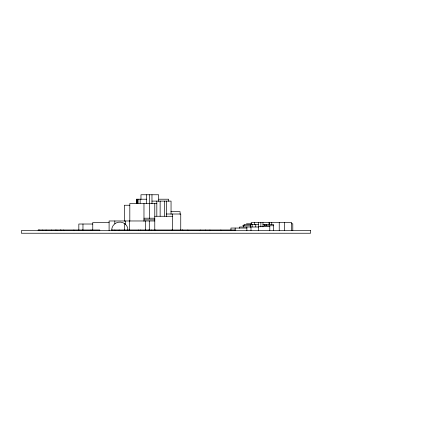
<?xml version="1.0" encoding="UTF-8"?>
<svg xmlns="http://www.w3.org/2000/svg" width="428" height="428" viewBox="0 0 428 428"><rect width="100%" height="100%" fill="white"/><g stroke="black" fill="none" stroke-linecap="round" stroke-linejoin="round"><path stroke-width="0.64" d="M114.832 223.796L114.822 220.971M146.59 199.213L136.409 199.213L136.409 203.22M158.793 199.213L168.648 199.213L168.648 201.219M151.972 201.107L171.05 201.107L171.05 214.209M156.819 203.487L129.818 203.487L129.818 221.329M129.818 205.247L124.345 205.247L124.345 221.249M170.895 211.683L180.092 211.683L180.092 214.289M166.321 214.011L180.755 214.011L180.744 229.916M154.776 216.268L172.655 216.268M143.974 218.21L154.776 218.21M143.974 219.842L154.776 219.842M154.776 220.971L109.097 220.971L109.097 230.58M109.097 222.544L92.758 222.544L92.758 229.959M246.475 223.78L251.53 223.78M291.682 223.78L292.789 223.78L292.789 230.58M92.758 224.021L78.827 224.021L78.827 230.002M258.314 224.379L244.094 224.379L244.094 225.62M262.969 224.379L273.433 224.379L273.433 230.58M242.639 225.765L250.706 225.765M263.926 225.765L273.433 225.765M269.79 226.337L258.555 226.337L258.555 230.58M258.555 227.001L239.573 227.001L239.573 228.194M246.881 228.044L230.943 228.044L230.943 229.943M111.339 229.98L235.159 229.98M124.858 223.796C126.661 225.299 128.133 227.552 127.785 229.986M291.682 230.58L291.682 222.544L251.199 222.544L251.199 224.395M284.433 222.544L284.433 230.58M279.238 222.544L279.238 230.58M271.764 222.544L271.764 224.395M269.79 225.765L269.79 230.58M269.383 222.544L269.383 224.395M269.041 222.544L269.041 224.395M266.382 224.379L266.382 225.62M266.077 224.379L266.077 225.62M264.552 224.379L264.552 225.62M262.969 222.544L262.969 226.872M260.866 222.544L260.866 226.872M258.314 222.544L258.314 226.872M255.762 224.379L255.762 226.861M254.633 222.544L254.633 224.395M252.146 224.379L252.146 226.861M250.99 227.001L250.99 230.58M250.706 224.379L250.706 226.968M250.289 225.765L250.289 226.968M246.881 227.001L246.881 230.58M243.479 225.765L243.479 226.968M235.159 228.044L235.159 230.58M220.853 229.98L220.853 230.58M209.934 229.98L209.934 230.58M205.381 229.98L205.381 230.58M200.245 229.98L200.245 230.58M187.855 229.98L187.855 230.58M182.719 229.98L182.719 230.58M182.446 229.98L182.446 230.58M172.655 214.011L172.655 229.927M171.954 229.98L171.954 230.58M166.321 201.107L166.321 216.664M164.598 201.107L164.598 216.172M160.142 201.107L160.142 216.172M158.654 201.395L158.654 194.761L140.967 194.761L140.967 199.405M156.819 201.107L156.819 216.172M155.631 229.98L155.631 230.58M154.776 203.487L154.776 229.948M151.972 194.761L151.972 203.728M151.662 229.98L151.662 230.58M149.677 194.761L149.677 203.386M149.474 203.487L149.474 218.687M149.302 220.971L149.302 229.938M148.463 229.98L148.463 230.58M146.59 194.761L146.59 203.386M145.622 220.971L145.622 229.938M143.974 203.487L143.974 221.329M140.32 229.98L140.32 230.58M140.149 199.213L140.149 203.22M138.656 229.98L138.656 230.58M138.078 199.213L138.078 203.22M137.532 199.213L137.532 203.22M136.805 199.213L136.805 203.22M129.368 220.971L129.368 229.938M125.618 220.971L125.618 224.529M124.345 223.245L124.345 229.911M119.166 229.98L119.166 230.58M114.822 229.98L114.822 230.58M111.917 230.58L111.906 228.21A8.196 8.196 0 0 1 124.842 223.801M99.767 230.58L99.767 229.98L38.162 229.98L38.162 230.58M90.961 229.98L90.961 230.58M82.968 224.021L82.968 229.922M82.369 229.98L82.369 230.58M73.9 229.98L73.9 230.58M63.756 229.98L63.756 230.58M60.878 229.98L60.878 230.58M60.466 229.98L60.466 230.58M56.876 229.98L56.876 230.58M55.48 229.98L55.48 230.58M51.365 229.98L51.365 230.58M46.085 229.98L46.085 230.58M42.72 229.98L42.72 230.58M39.355 229.98L39.355 230.58M38.483 229.98L38.483 230.58M310.562 230.58L21.4 230.58L21.4 233.239L310.562 233.239L310.562 230.58"/></g></svg>
